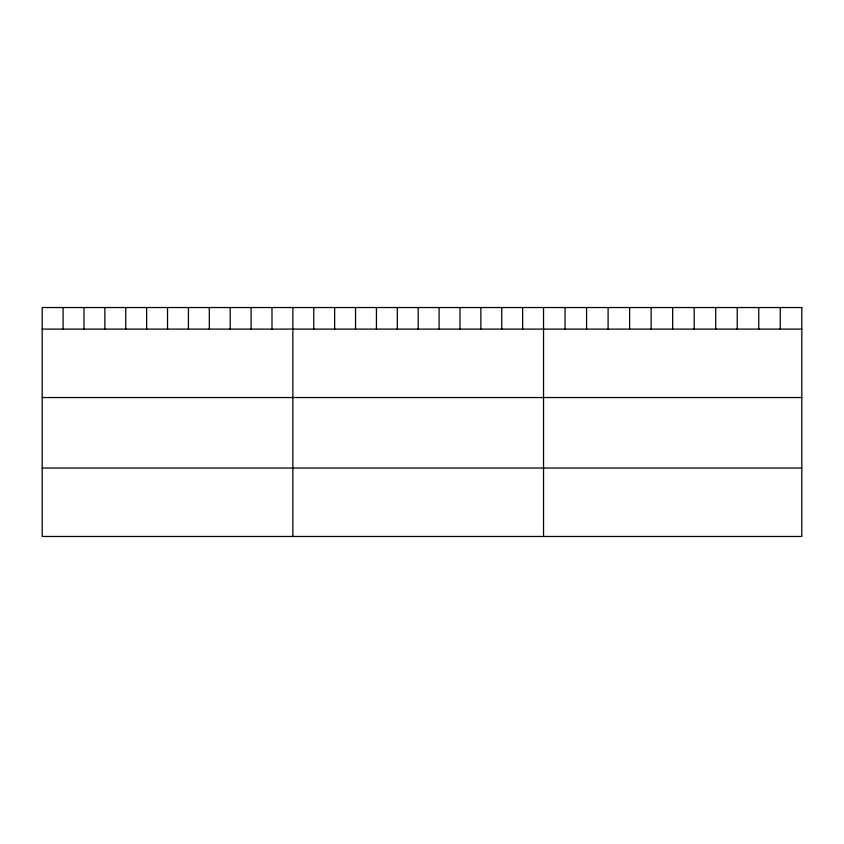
<?xml version="1.0" encoding="UTF-8"?>
<svg xmlns="http://www.w3.org/2000/svg" width="844" height="844" viewBox="0 0 844 844"><rect width="100%" height="100%" fill="white"/><g stroke="black" fill="none" stroke-linecap="round" stroke-linejoin="round"><path stroke-width="1.27" d="M42.2 329.097L801.8 329.097M42.2 397.535L801.8 397.535M42.2 468.04L801.8 468.04M780.278 307.522L780.278 329.097M758.756 307.522L758.756 329.097M737.234 307.522L737.234 329.097M715.712 307.522L715.712 329.097M694.19 307.522L694.19 329.097M672.668 307.522L672.668 329.097M651.146 307.522L651.146 329.097M629.624 307.522L629.624 329.097M608.102 307.522L608.102 329.097M586.58 307.522L586.58 329.097M565.058 307.522L565.058 329.097M543.536 307.522L543.536 536.478M522.647 307.522L522.647 329.097M501.758 307.522L501.758 329.097M480.869 307.522L480.869 329.097M459.98 307.522L459.98 329.097M439.091 307.522L439.091 329.097M418.202 307.522L418.202 329.097M397.313 307.522L397.313 329.097M376.424 307.522L376.424 329.097M355.535 307.522L355.535 329.097M334.646 307.522L334.646 329.097M313.757 307.522L313.757 329.097M292.868 307.522L292.868 536.478M271.979 307.522L271.979 329.097M251.09 307.522L251.09 329.097M230.201 307.522L230.201 329.097M209.312 307.522L209.312 329.097M188.423 307.522L188.423 329.097M167.534 307.522L167.534 329.097M146.645 307.522L146.645 329.097M125.756 307.522L125.756 329.097M104.867 307.522L104.867 329.097M83.978 307.522L83.978 329.097M63.089 307.522L63.089 329.097M801.8 307.522L42.2 307.522L42.2 536.478L801.8 536.478L801.8 307.522"/></g></svg>
